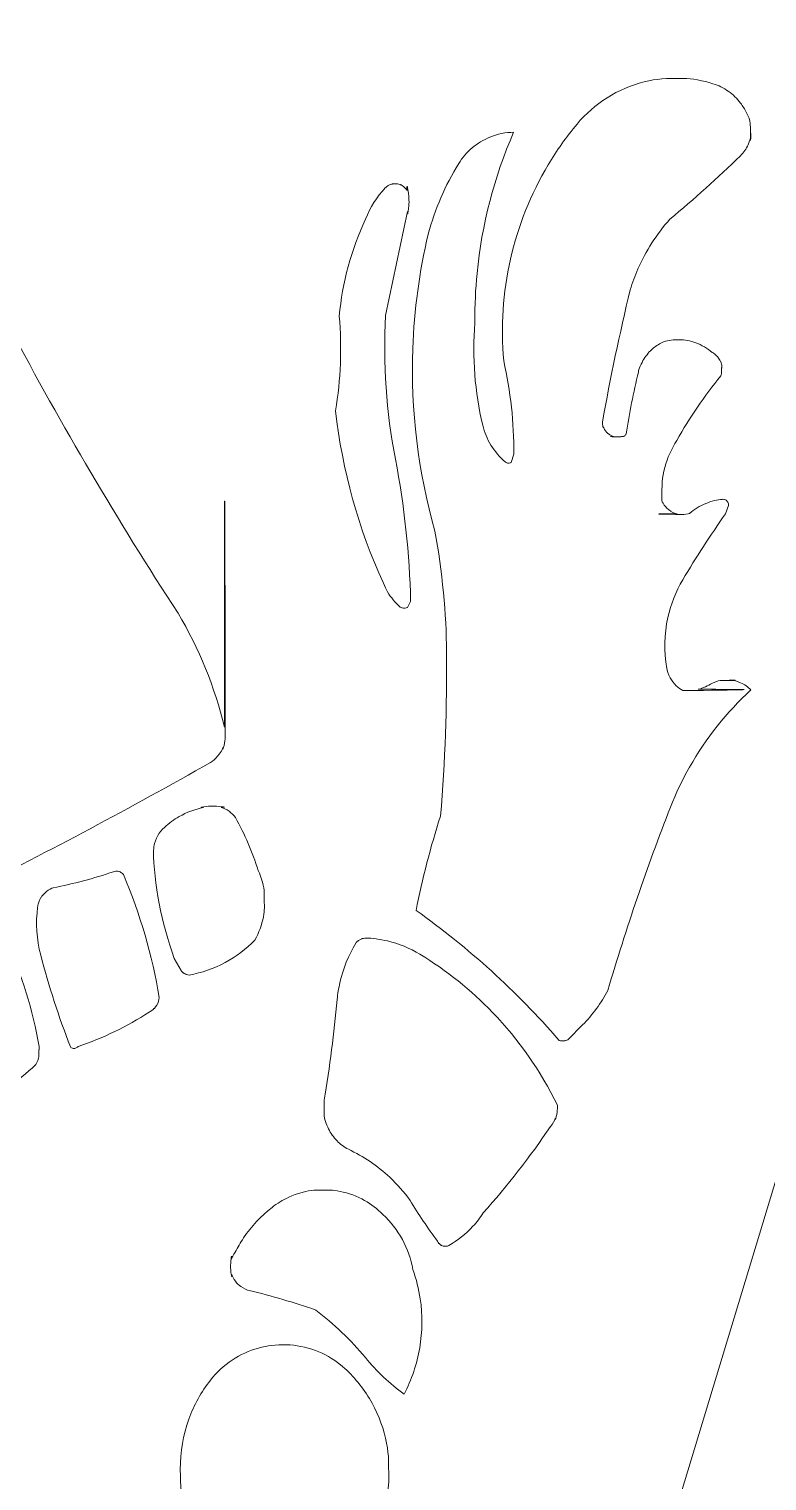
# Model space of a CAD drawing. Header units: millimetres. Extents: x -216 to 235, y -247 to 205.
# Drawn here: x -7.28 to 3.75, y 46.63 to 68.34 of the extents above; entities that cross this region are included whole.
import ezdxf

# ---------------------------------------------------------------- set-up
doc = ezdxf.new("R2010")
doc.units = ezdxf.units.MM
doc.header["$MEASUREMENT"] = 0
doc.layers.add('Camada 1', color=7, linetype='Continuous')

msp = doc.modelspace()

# ---------------------------------------------------------------- linework, layer by layer
at = {"layer": 'Camada 1', "color": 240, "lineweight": 18}
msp.add_open_spline([(40.386, -243.7514), (52.549, -242.0562), (64.5321, -239.369), (76.2543, -235.708), (76.2543, -235.708), (98.8911, -228.6351), (120.1427, -218.1082), (139.486, -204.3864), (139.486, -204.3864), (164.4969, -186.644), (185.4274, -164.233), (201.4217, -138.0695), (201.4217, -138.0695), (213.7717, -117.7741), (222.7947, -95.7966), (228.2686, -72.6782), (228.2686, -72.6782), (232.7664, -53.682), (234.7784, -34.2646), (234.2711, -14.7498), (234.2711, -14.7498), (233.6078, 8.9614), (229.2434, 32.277), (221.2854, 54.6227), (221.2854, 54.6227), (213.3274, 76.9685), (201.9717, 97.7943), (187.498, 116.5872), (187.498, 116.5872), (182.1139, 123.578), (176.3293, 130.2413), (170.1642, 136.5541), (170.1642, 136.5541), (153.5928, 153.4769), (134.5781, 167.599), (113.5883, 178.5727), (113.5883, 178.5727), (92.5985, 189.5464), (70.1505, 197.1015), (46.7969, 201.0519), (46.7969, 201.0519), (39.0919, 202.3552), (31.3295, 203.2562), (23.5308, 203.7524), (23.5308, 203.7524), (0.054, 205.2792), (-23.3725, 203.1146), (-46.1721, 197.3119), (-46.1721, 197.3119), (-57.2082, 194.503), (-67.9982, 190.8615), (-78.4793, 186.4083), (-78.4793, 186.4083), (-100.2525, 177.1917), (-120.3159, 164.6826), (-138.1754, 149.1888), (-138.1754, 149.1888), (-156.0349, 133.6951), (-171.2507, 115.5983), (-183.4483, 95.344), (-183.4483, 95.344), (-190.4371, 83.7389), (-196.3515, 71.5511), (-201.1434, 58.8799), (-201.1434, 58.8799), (-210.746, 33.3304), (-215.639, 6.4782), (-215.6655, -20.8162), (-215.6655, -20.8162), (-215.6885, -44.4186), (-212.0189, -67.7341), (-204.7472, -90.1884), (-204.7472, -90.1884), (-197.4754, -112.6427), (-186.7806, -133.683), (-172.926, -152.7913), (-172.926, -152.7913), (-167.4686, -160.3181), (-161.5547, -167.4917), (-155.2071, -174.2846)], degree=3, knots=[0, 0, 0, 0, 0.047619, 0.047619, 0.047619, 0.047619, 0.0952381, 0.0952381, 0.0952381, 0.0952381, 0.1428571, 0.1428571, 0.1428571, 0.1428571, 0.1904762, 0.1904762, 0.1904762, 0.1904762, 0.2380952, 0.2380952, 0.2380952, 0.2380952, 0.2857143, 0.2857143, 0.2857143, 0.2857143, 0.3333333, 0.3333333, 0.3333333, 0.3333333, 0.3809524, 0.3809524, 0.3809524, 0.3809524, 0.4285714, 0.4285714, 0.4285714, 0.4285714, 0.4761905, 0.4761905, 0.4761905, 0.4761905, 0.5238095, 0.5238095, 0.5238095, 0.5238095, 0.5714286, 0.5714286, 0.5714286, 0.5714286, 0.6190476, 0.6190476, 0.6190476, 0.6190476, 0.6666667, 0.6666667, 0.6666667, 0.6666667, 0.7142857, 0.7142857, 0.7142857, 0.7142857, 0.7619048, 0.7619048, 0.7619048, 0.7619048, 0.8095238, 0.8095238, 0.8095238, 0.8095238, 0.8571429, 0.8571429, 0.8571429, 0.8571429, 0.9047619, 0.9047619, 0.9047619, 0.9047619, 1, 1, 1, 1], dxfattribs=at)
at = {"layer": 'Camada 1', "color": 250, "lineweight": 18}
for points, knots in [([(169.4556, 135.5004), (152.9965, 152.348), (134.1044, 166.4135), (113.2447, 177.3504), (113.2447, 177.3504), (92.385, 188.2873), (70.0712, 195.8264), (46.8527, 199.782), (46.8527, 199.782), (39.1901, 201.0875), (31.4701, 201.9926), (23.7134, 202.4951), (23.7134, 202.4951), (0.3708, 204.0413), (-22.9262, 201.9169), (-45.6041, 196.1741), (-45.6041, 196.1741), (-56.5864, 193.3931), (-67.3248, 189.7829), (-77.7567, 185.3645), (-77.7567, 185.3645), (-99.4202, 176.2238), (-119.3871, 163.8067), (-137.1658, 148.419), (-137.1658, 148.419), (-154.9444, 133.0313), (-170.097, 115.0518), (-182.2504, 94.9233), (-182.2504, 94.9233), (-189.2131, 83.3915), (-195.1084, 71.2792), (-199.8881, 58.6848), (-199.8881, 58.6848), (-209.4979, 33.2044), (-214.3954, 6.4161), (-214.4225, -20.8161), (-214.4225, -20.8161), (-214.4225, -44.3152), (-210.6959, -67.68), (-203.3914, -90.0987), (-203.3914, -90.0987), (-196.087, -112.5174), (-185.3655, -133.5174), (-171.4908, -152.5816), (-171.4908, -152.5816), (-166.2338, -159.8049), (-160.555, -166.7015), (-154.4747, -173.2469), (-154.4747, -173.2469), (-138.5335, -190.4321), (-120.1002, -204.912), (-99.6287, -216.33), (-99.6287, -216.33), (-77.9909, -228.3986), (-54.6567, -236.727), (-30.2673, -241.0865), (-30.2673, -241.0865), (-7.2069, -245.2627), (16.2229, -245.78), (39.4452, -242.6257)], [0, 0, 0, 0, 0.0625, 0.0625, 0.0625, 0.0625, 0.125, 0.125, 0.125, 0.125, 0.1875, 0.1875, 0.1875, 0.1875, 0.25, 0.25, 0.25, 0.25, 0.3125, 0.3125, 0.3125, 0.3125, 0.375, 0.375, 0.375, 0.375, 0.4375, 0.4375, 0.4375, 0.4375, 0.5, 0.5, 0.5, 0.5, 0.5625, 0.5625, 0.5625, 0.5625, 0.625, 0.625, 0.625, 0.625, 0.6875, 0.6875, 0.6875, 0.6875, 0.75, 0.75, 0.75, 0.75, 0.8125, 0.8125, 0.8125, 0.8125, 0.875, 0.875, 0.875, 0.875, 1, 1, 1, 1]), ([(49.4541, -125.3955), (60.472, -121.1671), (70.6927, -115.2673), (79.8646, -107.8413), (79.8646, -107.8413), (85.689, -103.1255), (91.0136, -97.8519), (95.7851, -92.0731), (95.7851, -92.0731), (103.2848, -82.9623), (109.267, -72.7905), (113.5843, -61.8081), (113.5843, -61.8081), (117.9017, -50.8257), (120.4478, -39.3031), (121.1601, -27.5241), (121.1601, -27.5241), (121.4113, -23.3698), (121.4312, -19.208), (121.2199, -15.0515), (121.2199, -15.0515), (120.6032, -3.2663), (118.1505, 8.2773), (113.9221, 19.2951), (113.9221, 19.2951), (109.6938, 30.313), (103.794, 40.5337), (96.3679, 49.7056), (96.3679, 49.7056), (91.6522, 55.53), (86.3786, 60.8546), (80.5997, 65.626), (80.5997, 65.626), (71.489, 73.1258), (61.3171, 79.108), (50.3347, 83.4253), (50.3347, 83.4253), (39.3523, 87.7427), (27.8297, 90.2888), (16.0507, 91.0011), (16.0507, 91.0011), (11.8964, 91.2523), (7.7346, 91.2722), (3.5781, 91.0609), (3.5781, 91.0609), (-8.2141, 90.4406), (-19.7642, 87.9833), (-30.7876, 83.7494), (-30.7876, 83.7494), (-41.8111, 79.5155), (-52.0365, 73.6092), (-61.2121, 66.1761), (-61.2121, 66.1761), (-67.023, 61.4687), (-72.3364, 56.2061), (-77.0994, 50.4407), (-77.0994, 50.4407), (-84.5989, 41.3311), (-90.5811, 31.1604), (-94.8985, 20.1791), (-94.8985, 20.1791), (-100.0477, 7.0823), (-102.68, -6.7709), (-102.68, -20.8161), (-102.68, -20.8161), (-102.68, -32.611), (-100.8524, -44.2066), (-97.2225, -55.3999), (-97.2225, -55.3999), (-93.5926, -66.5932), (-88.2563, -77.0808), (-81.3451, -86.6046), (-81.3451, -86.6046), (-75.2319, -95.0287), (-68.0099, -102.5241), (-59.8186, -108.9461)], [0, 0, 0, 0, 0.05, 0.05, 0.05, 0.05, 0.1, 0.1, 0.1, 0.1, 0.15, 0.15, 0.15, 0.15, 0.2, 0.2, 0.2, 0.2, 0.25, 0.25, 0.25, 0.25, 0.3, 0.3, 0.3, 0.3, 0.35, 0.35, 0.35, 0.35, 0.4, 0.4, 0.4, 0.4, 0.45, 0.45, 0.45, 0.45, 0.5, 0.5, 0.5, 0.5, 0.55, 0.55, 0.55, 0.55, 0.6, 0.6, 0.6, 0.6, 0.65, 0.65, 0.65, 0.65, 0.7, 0.7, 0.7, 0.7, 0.75, 0.75, 0.75, 0.75, 0.8, 0.8, 0.8, 0.8, 0.85, 0.85, 0.85, 0.85, 0.9, 0.9, 0.9, 0.9, 1, 1, 1, 1]), ([(49.0477, -124.3667), (59.9537, -120.183), (70.0709, -114.3447), (79.1503, -106.9955), (79.1503, -106.9955), (84.9236, -102.3224), (90.2009, -97.0957), (94.9292, -91.3676), (94.9292, -91.3676), (102.3538, -82.3501), (108.2765, -72.2821), (112.5512, -61.4116), (112.5512, -61.4116), (116.8258, -50.5411), (119.3474, -39.1358), (120.0537, -27.4764), (120.0537, -27.4764), (120.3605, -22.4129), (120.3202, -17.3403), (119.9331, -12.2824), (119.9331, -12.2824), (119.0259, -0.6353), (116.3078, 10.7267), (111.8458, 21.5235), (111.8458, 21.5235), (107.3837, 32.3203), (101.2876, 42.2862), (93.7076, 51.1758), (93.7076, 51.1758), (89.5053, 56.1041), (84.8891, 60.6472), (79.8942, 64.7702), (79.8942, 64.7702), (70.8767, 72.1949), (60.8088, 78.1174), (49.9383, 82.3922), (49.9383, 82.3922), (39.0678, 86.6669), (27.6624, 89.1884), (16.003, 89.8947), (16.003, 89.8947), (10.9396, 90.2015), (5.867, 90.1612), (0.809, 89.7741), (0.809, 89.7741), (-10.8488, 88.8613), (-22.2204, 86.1361), (-33.0257, 81.6654), (-33.0257, 81.6654), (-43.831, 77.1948), (-53.8039, 71.0889), (-62.6989, 63.4981), (-62.6989, 63.4981), (-67.6074, 59.3092), (-72.1336, 54.71), (-76.2435, 49.7352), (-76.2435, 49.7352), (-83.6688, 40.7158), (-89.5917, 30.6458), (-93.8664, 19.7733), (-93.8664, 19.7733), (-98.9646, 6.8061), (-101.5708, -6.91), (-101.5708, -20.8161), (-101.5708, -20.8161), (-101.5708, -32.4943), (-99.7614, -43.975), (-96.1674, -55.0575), (-96.1674, -55.0575), (-92.5734, -66.14), (-87.29, -76.5238), (-80.4472, -85.9532), (-80.4472, -85.9532), (-74.3945, -94.294), (-67.244, -101.7152), (-59.1338, -108.0735)], [0, 0, 0, 0, 0.05, 0.05, 0.05, 0.05, 0.1, 0.1, 0.1, 0.1, 0.15, 0.15, 0.15, 0.15, 0.2, 0.2, 0.2, 0.2, 0.25, 0.25, 0.25, 0.25, 0.3, 0.3, 0.3, 0.3, 0.35, 0.35, 0.35, 0.35, 0.4, 0.4, 0.4, 0.4, 0.45, 0.45, 0.45, 0.45, 0.5, 0.5, 0.5, 0.5, 0.55, 0.55, 0.55, 0.55, 0.6, 0.6, 0.6, 0.6, 0.65, 0.65, 0.65, 0.65, 0.7, 0.7, 0.7, 0.7, 0.75, 0.75, 0.75, 0.75, 0.8, 0.8, 0.8, 0.8, 0.85, 0.85, 0.85, 0.85, 0.9, 0.9, 0.9, 0.9, 1, 1, 1, 1]), ([(47.4743, -106.9332), (56.5373, -102.9194), (64.8609, -97.5372), (72.24, -90.9191), (72.24, -90.9191), (78.0107, -85.7436), (83.1027, -79.8989), (87.4388, -73.4734), (87.4388, -73.4734), (92.9778, -65.2525), (97.1625, -56.2663), (99.8899, -46.736), (99.8899, -46.736), (103.2029, -35.1595), (104.2648, -23.1652), (103.0371, -11.1867), (103.0371, -11.1867), (102.0204, -1.327), (99.4737, 8.2523), (95.4599, 17.3153), (95.4599, 17.3153), (91.446, 26.3784), (86.0638, 34.7019), (79.4458, 42.0809), (79.4458, 42.0809), (74.2702, 47.8517), (68.4255, 52.9437), (62.0001, 57.2798), (62.0001, 57.2798), (53.7791, 62.8187), (44.7929, 67.0035), (35.2627, 69.7309), (35.2627, 69.7309), (23.6862, 73.0439), (11.6919, 74.1058), (-0.2866, 72.8781), (-0.2866, 72.8781), (-10.158, 71.8543), (-19.7478, 69.2989), (-28.8198, 65.2748), (-28.8198, 65.2748), (-37.8918, 61.2506), (-46.2226, 55.8569), (-53.607, 49.2263), (-53.607, 49.2263), (-59.3545, 44.0655), (-64.4286, 38.2414), (-68.7532, 31.841), (-68.7532, 31.841), (-74.2773, 23.6655), (-78.4545, 14.7263), (-81.1819, 5.2438), (-81.1819, 5.2438), (-83.6226, -3.2421), (-84.8377, -11.9319), (-84.8377, -20.8161)], [0, 0, 0, 0, 0.0666667, 0.0666667, 0.0666667, 0.0666667, 0.1333333, 0.1333333, 0.1333333, 0.1333333, 0.2, 0.2, 0.2, 0.2, 0.2666667, 0.2666667, 0.2666667, 0.2666667, 0.3333333, 0.3333333, 0.3333333, 0.3333333, 0.4, 0.4, 0.4, 0.4, 0.4666667, 0.4666667, 0.4666667, 0.4666667, 0.5333333, 0.5333333, 0.5333333, 0.5333333, 0.6, 0.6, 0.6, 0.6, 0.6666667, 0.6666667, 0.6666667, 0.6666667, 0.7333333, 0.7333333, 0.7333333, 0.7333333, 0.8, 0.8, 0.8, 0.8, 0.8666667, 0.8666667, 0.8666667, 0.8666667, 1, 1, 1, 1]), ([(48.4512, -103.4791), (57.1448, -99.3663), (65.088, -93.9442), (72.0852, -87.3463), (72.0852, -87.3463), (78.0836, -81.6902), (83.2674, -75.2793), (87.5425, -68.2298), (87.5425, -68.2298), (92.5285, -60.0029), (96.1661, -51.0974), (98.3658, -41.7325), (98.3658, -41.7325), (100.8778, -31.0378), (101.4438, -20.0667), (100.0456, -9.1703), (100.0456, -9.1703), (98.8206, 0.3686), (96.1185, 9.5985), (92.0057, 18.2922), (92.0057, 18.2922), (87.893, 26.9858), (82.4709, 34.929), (75.8729, 41.9262), (75.8729, 41.9262), (70.2168, 47.9246), (63.8059, 53.1084), (56.7564, 57.3835), (56.7564, 57.3835), (48.5296, 62.3695), (39.6241, 66.0071), (30.2591, 68.2068), (30.2591, 68.2068), (19.5645, 70.7188), (8.5933, 71.2848), (-2.303, 69.8866), (-2.303, 69.8866), (-11.8551, 68.6531), (-21.0968, 65.9403), (-29.8003, 61.8153), (-29.8003, 61.8153), (-38.5038, 57.6903), (-46.4549, 52.2546), (-53.4578, 45.6419), (-53.4578, 45.6419), (-59.4292, 40.0033), (-64.5931, 33.6169), (-68.8569, 26.5974), (-68.8569, 26.5974), (-73.8454, 18.3546), (-77.483, 9.433), (-79.6802, 0.0521), (-79.6802, 0.0521), (-81.2842, -6.7959), (-82.0946, -13.7946), (-82.0946, -20.8161), (-82.0946, -20.8161), (-82.0946, -30.4407), (-80.5964, -39.9238), (-77.6286, -49.067), (-77.6286, -49.067), (-74.6608, -58.2102), (-70.2992, -66.7765), (-64.6512, -74.5551), (-64.6512, -74.5551), (-57.4824, -84.4282), (-48.5043, -92.6904), (-38.0708, -99.0159)], [0, 0, 0, 0, 0.0555556, 0.0555556, 0.0555556, 0.0555556, 0.1111111, 0.1111111, 0.1111111, 0.1111111, 0.1666667, 0.1666667, 0.1666667, 0.1666667, 0.2222222, 0.2222222, 0.2222222, 0.2222222, 0.2777778, 0.2777778, 0.2777778, 0.2777778, 0.3333333, 0.3333333, 0.3333333, 0.3333333, 0.3888889, 0.3888889, 0.3888889, 0.3888889, 0.4444444, 0.4444444, 0.4444444, 0.4444444, 0.5, 0.5, 0.5, 0.5, 0.5555556, 0.5555556, 0.5555556, 0.5555556, 0.6111111, 0.6111111, 0.6111111, 0.6111111, 0.6666667, 0.6666667, 0.6666667, 0.6666667, 0.7222222, 0.7222222, 0.7222222, 0.7222222, 0.7777778, 0.7777778, 0.7777778, 0.7777778, 0.8333333, 0.8333333, 0.8333333, 0.8333333, 0.8888889, 0.8888889, 0.8888889, 0.8888889, 1, 1, 1, 1]), ([(23.6469, 21.905), (23.6469, 21.905), (9.3428, 69.155), (9.3428, 69.155), (9.3428, 69.155), (9.3428, 69.155), (-4.9614, 21.905), (-4.9614, 21.905), (-4.9614, 21.905), (-4.9614, 21.905), (-3.9774, 19.1669), (-3.9774, 19.1669), (-3.9774, 19.1669), (-3.9774, 19.1669), (-2.4817, 19.1669), (-2.4817, 19.1669), (-2.4817, 19.1669), (-2.4817, 19.1669), (9.3428, 58.5526), (9.3428, 58.5526), (9.3428, 58.5526), (9.3428, 58.5526), (21.1673, 19.1669), (21.1673, 19.1669), (21.1673, 19.1669), (21.1673, 19.1669), (22.6629, 19.1669), (22.6629, 19.1669), (22.6629, 19.1669), (22.6629, 19.1669), (23.6469, 21.905), (23.6469, 21.905)], [0, 0, 0, 0, 0.1111111, 0.1111111, 0.1111111, 0.1111111, 0.2222222, 0.2222222, 0.2222222, 0.2222222, 0.3333333, 0.3333333, 0.3333333, 0.3333333, 0.4444444, 0.4444444, 0.4444444, 0.4444444, 0.5555556, 0.5555556, 0.5555556, 0.5555556, 0.6666667, 0.6666667, 0.6666667, 0.6666667, 0.7777778, 0.7777778, 0.7777778, 0.7777778, 1, 1, 1, 1]), ([(-0.0307, 61.9812), (-0.0307, 62.4628), (-0.0801, 62.9201), (-0.1837, 63.3794), (-0.1837, 63.3794), (-0.2301, 63.8888), (-0.1962, 64.3992), (-0.0828, 64.8979), (-0.0828, 64.8979), (0.0305, 65.3968), (0.2204, 65.8717), (0.4824, 66.311), (0.4824, 66.311), (0.6099, 66.525), (0.7535, 66.7285), (0.9122, 66.9205), (0.9122, 66.9205), (1.0413, 67.0751), (1.1928, 67.2075), (1.3633, 67.3147), (1.3633, 67.3147), (1.5338, 67.4219), (1.7189, 67.501), (1.9141, 67.5502), (1.9141, 67.5502), (2.1093, 67.5994), (2.2304, 67.604), (2.5107, 67.604), (2.5107, 67.604), (2.618, 67.604), (2.804, 67.5672), (2.9455, 67.5236), (2.9455, 67.5236), (3.0275, 67.4984), (3.1045, 67.4606), (3.1746, 67.4113), (3.1746, 67.4113), (3.2448, 67.362), (3.3064, 67.3023), (3.3579, 67.2337), (3.3579, 67.2337), (3.3915, 67.1889), (3.4204, 67.1409), (3.4441, 67.0901), (3.4441, 67.0901), (3.472, 67.0421), (3.5037, 66.9659), (3.5037, 66.9359), (3.5037, 66.9359), (3.5037, 66.3998), (3.5127, 66.8687), (3.5127, 66.7708), (3.5127, 66.7708), (3.5127, 66.7317), (3.4927, 66.6618), (3.4702, 66.611), (3.4702, 66.611), (3.4426, 66.5488), (3.4038, 66.493), (3.3549, 66.4456), (3.3549, 66.4456), (3.0152, 66.1161), (2.6634, 65.7994), (2.2999, 65.4962), (2.2999, 65.4962), (2.1028, 65.2745), (1.9429, 65.0248), (1.824, 64.7531), (1.824, 64.7531), (1.7794, 64.6511), (1.7409, 64.5467), (1.7086, 64.4401), (1.7086, 64.4401), (1.549, 63.7859), (1.4106, 63.1269), (1.2936, 62.4637), (1.2936, 62.4637), (1.2936, 62.4423), (1.3072, 62.3419), (1.3072, 62.3928), (1.3072, 62.3928), (1.3072, 62.3825), (1.3421, 62.3159), (1.3421, 62.3296), (1.3421, 62.3296), (1.3421, 62.3224), (1.3948, 62.2719), (1.3948, 62.2803), (1.3948, 62.2803), (1.3948, 62.2742), (1.4487, 62.2496), (1.4601, 62.2496)], [0, 0, 0, 0, 0.0416667, 0.0416667, 0.0416667, 0.0416667, 0.0833333, 0.0833333, 0.0833333, 0.0833333, 0.125, 0.125, 0.125, 0.125, 0.1666667, 0.1666667, 0.1666667, 0.1666667, 0.2083333, 0.2083333, 0.2083333, 0.2083333, 0.25, 0.25, 0.25, 0.25, 0.2916667, 0.2916667, 0.2916667, 0.2916667, 0.3333333, 0.3333333, 0.3333333, 0.3333333, 0.375, 0.375, 0.375, 0.375, 0.4166667, 0.4166667, 0.4166667, 0.4166667, 0.4583333, 0.4583333, 0.4583333, 0.4583333, 0.5, 0.5, 0.5, 0.5, 0.5416667, 0.5416667, 0.5416667, 0.5416667, 0.5833333, 0.5833333, 0.5833333, 0.5833333, 0.625, 0.625, 0.625, 0.625, 0.6666667, 0.6666667, 0.6666667, 0.6666667, 0.7083333, 0.7083333, 0.7083333, 0.7083333, 0.75, 0.75, 0.75, 0.75, 0.7916667, 0.7916667, 0.7916667, 0.7916667, 0.8333333, 0.8333333, 0.8333333, 0.8333333, 0.875, 0.875, 0.875, 0.875, 0.9166667, 0.9166667, 0.9166667, 0.9166667, 1, 1, 1, 1]), ([(0.7815, 53.2314), (0.7815, 53.2275), (0.7378, 53.2089), (0.7378, 53.2131), (0.7378, 53.2131), (0.7378, 53.2094), (0.6906, 53.2053), (0.6906, 53.2091), (0.6906, 53.2091), (0.6906, 53.2042), (0.6396, 53.2173), (0.6396, 53.222), (0.6396, 53.222), (0.0081, 53.9519), (-0.7063, 54.6009), (-1.4935, 55.1595), (-1.4935, 55.1595), (-1.4004, 55.6371), (-1.2785, 56.1082), (-1.1282, 56.5711), (-1.1282, 56.5711), (-1.0603, 57.3884), (-1.0307, 58.208), (-1.0396, 59.028), (-1.0396, 59.028), (-1.0396, 59.5862), (-1.1035, 60.2371), (-1.2112, 60.8333), (-1.2112, 60.8333), (-1.465, 61.7218), (-1.5766, 62.6391), (-1.5435, 63.5625), (-1.5435, 63.5625), (-1.5227, 64.1397), (-1.4453, 64.7121), (-1.3121, 65.2741), (-1.3121, 65.2741), (-1.2117, 65.6466), (-1.0587, 66.0008), (-0.8564, 66.3293), (-0.8564, 66.3293), (-0.802, 66.4175), (-0.7346, 66.4961), (-0.6556, 66.5633), (-0.6556, 66.5633), (-0.5767, 66.6304), (-0.4882, 66.6843), (-0.3924, 66.7237), (-0.3924, 66.7237), (-0.2787, 66.7705), (-0.151, 66.7977), (-0.0355, 66.7977), (-0.0355, 66.7977), (-0.328, 66.1261), (-0.5118, 65.417), (-0.5824, 64.6878), (-0.5824, 64.6878), (-0.6063, 64.4409), (-0.6145, 64.2294), (-0.6145, 63.9451), (-0.6145, 63.9451), (-0.6563, 63.4314), (-0.6168, 62.9175), (-0.497, 62.4161), (-0.497, 62.4161), (-0.4718, 62.3108), (-0.4305, 62.2106), (-0.374, 62.1182), (-0.374, 62.1182), (-0.3163, 62.0239), (-0.2442, 61.9399), (-0.1597, 61.8685), (-0.1597, 61.8685), (-0.1597, 61.8664), (-0.1384, 61.8531), (-0.1384, 61.8555), (-0.1384, 61.8555), (-0.1384, 61.8535), (-0.1141, 61.8476), (-0.1141, 61.8496), (-0.1141, 61.8496), (-0.1141, 61.8477), (-0.0892, 61.8496), (-0.0892, 61.8516), (-0.0892, 61.8516), (-0.0892, 61.8504), (-0.0715, 61.857), (-0.0715, 61.8581)], [0, 0, 0, 0, 0.0434783, 0.0434783, 0.0434783, 0.0434783, 0.0869565, 0.0869565, 0.0869565, 0.0869565, 0.1304348, 0.1304348, 0.1304348, 0.1304348, 0.173913, 0.173913, 0.173913, 0.173913, 0.2173913, 0.2173913, 0.2173913, 0.2173913, 0.2608696, 0.2608696, 0.2608696, 0.2608696, 0.3043478, 0.3043478, 0.3043478, 0.3043478, 0.3478261, 0.3478261, 0.3478261, 0.3478261, 0.3913043, 0.3913043, 0.3913043, 0.3913043, 0.4347826, 0.4347826, 0.4347826, 0.4347826, 0.4782609, 0.4782609, 0.4782609, 0.4782609, 0.5217391, 0.5217391, 0.5217391, 0.5217391, 0.5652174, 0.5652174, 0.5652174, 0.5652174, 0.6086957, 0.6086957, 0.6086957, 0.6086957, 0.6521739, 0.6521739, 0.6521739, 0.6521739, 0.6956522, 0.6956522, 0.6956522, 0.6956522, 0.7391304, 0.7391304, 0.7391304, 0.7391304, 0.7826087, 0.7826087, 0.7826087, 0.7826087, 0.826087, 0.826087, 0.826087, 0.826087, 0.8695652, 0.8695652, 0.8695652, 0.8695652, 0.9130435, 0.9130435, 0.9130435, 0.9130435, 1, 1, 1, 1]), ([(-1.6226, 65.6139), (-1.6226, 65.4888), (-1.599, 65.7081), (-1.599, 65.7538), (-1.599, 65.7538), (-1.599, 65.8157), (-1.6317, 66.126), (-1.6317, 65.9277), (-1.6317, 65.9277), (-1.6317, 65.9349), (-1.672, 65.9856), (-1.672, 65.9769), (-1.672, 65.9769), (-1.672, 65.9825), (-1.7255, 66.0174), (-1.7255, 66.0111), (-1.7255, 66.0111), (-1.7255, 66.0162), (-1.7718, 66.0272), (-1.787, 66.0272), (-1.787, 66.0272), (-1.8234, 66.0272), (-1.8505, 66.0285), (-1.8505, 66.0234), (-1.8505, 66.0234), (-1.8505, 66.029), (-1.9097, 66.0055), (-1.9097, 66.0003), (-1.9097, 66.0003), (-1.9097, 66.0056), (-1.954, 65.97), (-1.954, 65.9652), (-1.954, 65.9652), (-2.0831, 65.8298), (-2.1825, 65.6713), (-2.2483, 65.4963), (-2.2483, 65.4963), (-2.4632, 65.0394), (-2.596, 64.5522), (-2.6426, 64.0495), (-2.6426, 64.0495), (-2.6023, 63.576), (-2.6208, 63.1011), (-2.6976, 62.6322), (-2.6976, 62.6322), (-2.5975, 61.7379), (-2.3568, 60.8709), (-1.9816, 60.053), (-1.9816, 60.053), (-1.9464, 59.9629), (-1.8975, 59.8793), (-1.8361, 59.8044)], [0, 0, 0, 0, 0.0714286, 0.0714286, 0.0714286, 0.0714286, 0.1428571, 0.1428571, 0.1428571, 0.1428571, 0.2142857, 0.2142857, 0.2142857, 0.2142857, 0.2857143, 0.2857143, 0.2857143, 0.2857143, 0.3571429, 0.3571429, 0.3571429, 0.3571429, 0.4285714, 0.4285714, 0.4285714, 0.4285714, 0.5, 0.5, 0.5, 0.5, 0.5714286, 0.5714286, 0.5714286, 0.5714286, 0.6428571, 0.6428571, 0.6428571, 0.6428571, 0.7142857, 0.7142857, 0.7142857, 0.7142857, 0.7857143, 0.7857143, 0.7857143, 0.7857143, 0.8571429, 0.8571429, 0.8571429, 0.8571429, 1, 1, 1, 1]), ([(-12.9221, 55.8654), (-12.4691, 56.0223), (-12.0574, 56.2679), (-11.7043, 56.592), (-11.7043, 56.592), (-11.3717, 56.8214), (-11.0791, 57.1), (-10.8337, 57.4209), (-10.8337, 57.4209), (-10.5685, 57.7677), (-10.3656, 58.1542), (-10.2309, 58.5695), (-10.2309, 58.5695), (-9.9379, 59.0533), (-9.6986, 59.5657), (-9.5158, 60.1009), (-9.5158, 60.1009), (-9.2688, 61.2114), (-9.1536, 62.3433), (-9.1721, 63.4809), (-9.1721, 63.4809), (-8.8876, 63.4259), (-8.6724, 63.4132), (-8.3092, 63.4132), (-8.3092, 63.4132), (-8.2354, 63.4132), (-8.0851, 63.4623), (-7.9816, 63.5125), (-7.9816, 63.5125), (-7.8781, 63.5626), (-7.7837, 63.6284), (-7.7007, 63.7081), (-7.7007, 63.7081), (-7.6499, 63.7569), (-7.604, 63.8104), (-7.5635, 63.868), (-7.5635, 63.868), (-6.7912, 62.4099), (-5.9537, 60.9882), (-5.0529, 59.6059), (-5.0529, 59.6059), (-4.7371, 59.0745), (-4.504, 58.502), (-4.3587, 57.9011), (-4.3587, 57.9011), (-4.3587, 65.5605), (-4.3463, 57.8239), (-4.3463, 57.7472), (-4.3463, 57.7472), (-4.3463, 57.7078), (-4.3822, 57.5187), (-4.3822, 57.5969), (-4.3822, 57.5969), (-4.3822, 57.5763), (-4.429, 57.5046), (-4.4627, 57.4651), (-4.4627, 57.4651), (-4.4933, 57.4291), (-4.5288, 57.3978), (-4.5683, 57.372), (-4.5683, 57.372), (-5.7585, 56.6969), (-6.9657, 56.0531), (-8.1894, 55.4408), (-8.1894, 55.4408), (-8.7772, 55.1989), (-9.3408, 54.905), (-9.8756, 54.5615)], [0, 0, 0, 0, 0.0555556, 0.0555556, 0.0555556, 0.0555556, 0.1111111, 0.1111111, 0.1111111, 0.1111111, 0.1666667, 0.1666667, 0.1666667, 0.1666667, 0.2222222, 0.2222222, 0.2222222, 0.2222222, 0.2777778, 0.2777778, 0.2777778, 0.2777778, 0.3333333, 0.3333333, 0.3333333, 0.3333333, 0.3888889, 0.3888889, 0.3888889, 0.3888889, 0.4444444, 0.4444444, 0.4444444, 0.4444444, 0.5, 0.5, 0.5, 0.5, 0.5555556, 0.5555556, 0.5555556, 0.5555556, 0.6111111, 0.6111111, 0.6111111, 0.6111111, 0.6666667, 0.6666667, 0.6666667, 0.6666667, 0.7222222, 0.7222222, 0.7222222, 0.7222222, 0.7777778, 0.7777778, 0.7777778, 0.7777778, 0.8333333, 0.8333333, 0.8333333, 0.8333333, 0.8888889, 0.8888889, 0.8888889, 0.8888889, 1, 1, 1, 1]), ([(-1.5751, 59.779), (-1.5917, 60.4951), (-1.668, 61.2073), (-1.8035, 61.9106), (-1.8035, 61.9106), (-1.9392, 62.6186), (-1.9887, 63.3379), (-1.9512, 64.0579)], [0, 0, 0, 0, 0.3333333, 0.3333333, 0.3333333, 0.3333333, 1, 1, 1, 1]), ([(1.5762, 62.2465), (1.5762, 62.245), (1.5964, 62.2448), (1.5964, 62.2464), (1.5964, 62.2464), (1.5964, 62.2447), (1.6156, 62.2509), (1.6156, 62.2525), (1.6156, 62.2525), (1.6156, 62.2505), (1.632, 62.2624), (1.632, 62.2642), (1.632, 62.2642), (1.632, 62.2613), (1.6439, 62.2781), (1.6439, 62.2805), (1.6439, 62.2805), (1.6439, 62.2801), (1.6466, 62.286), (1.6466, 62.2864), (1.6466, 62.2864), (1.6945, 62.5971), (1.7559, 62.9055), (1.8308, 63.2109), (1.8308, 63.2109), (1.8308, 63.2471), (1.8753, 63.3457), (1.9128, 63.4062), (1.9128, 63.4062), (1.9504, 63.4668), (1.9969, 63.5207), (2.0512, 63.5667), (2.0512, 63.5667), (2.098, 63.6063), (2.1498, 63.6392), (2.2055, 63.6648), (2.2055, 63.6648), (2.2842, 63.6876), (2.3528, 63.6952), (2.4474, 63.6952), (2.4474, 63.6952), (2.5197, 63.6952), (2.6098, 63.6772), (2.6869, 63.6494), (2.6869, 63.6494), (2.7775, 63.6167), (2.8606, 63.568), (2.9333, 63.5049), (2.9333, 63.5049), (2.9438, 63.5049), (3.005, 63.4558), (3.005, 63.447), (3.005, 63.447), (3.005, 63.4621), (3.0553, 63.3817), (3.0553, 63.3699), (3.0553, 63.3699), (3.0553, 63.4092), (3.0793, 63.3024), (3.0793, 63.2809), (3.0793, 63.2809), (3.0793, 63.2248), (3.0746, 63.4485), (3.0746, 63.1889), (3.0746, 63.1889), (3.0746, 63.1852), (3.0651, 63.1498), (3.0651, 63.1544), (3.0651, 63.1544), (2.8156, 62.8538), (2.595, 62.5315), (2.4052, 62.1901), (2.4052, 62.1901), (2.3241, 62.0652), (2.2634, 61.9291), (2.2248, 61.7852), (2.2248, 61.7852), (2.1813, 61.6232), (2.1823, 61.5432), (2.1823, 61.2888), (2.1823, 61.2888), (2.1823, 61.2748), (2.213, 61.2268), (2.2352, 61.2001), (2.2352, 61.2001), (2.2574, 61.1734), (2.3016, 61.132), (2.3129, 61.132), (2.3129, 61.132), (2.2877, 61.132), (2.3904, 61.0913), (2.4078, 61.0913), (2.4078, 61.0913), (1.7591, 61.0913), (2.4627, 61.0819), (2.5107, 61.0819), (2.5107, 61.0819), (2.5321, 61.0819), (2.6361, 61.0983), (2.594, 61.0983), (2.594, 61.0983), (2.6668, 61.1599), (2.7483, 61.2093), (2.8365, 61.2453), (2.8365, 61.2453), (2.9148, 61.2772), (3.0245, 61.3072), (3.0806, 61.3072), (3.0806, 61.3072), (3.0806, 61.3092), (3.1063, 61.3097), (3.1063, 61.3077), (3.1063, 61.3077), (3.1063, 61.3099), (3.1309, 61.3023), (3.1309, 61.3002), (3.1309, 61.3002), (3.1309, 61.3029), (3.152, 61.2879), (3.152, 61.2855), (3.152, 61.2855), (3.152, 61.2893), (3.1676, 61.2681), (3.1676, 61.265), (3.1676, 61.265), (3.1676, 61.273), (3.176, 61.2457), (3.176, 61.2407), (3.176, 61.2407), (3.176, 61.208), (3.1764, 61.2365), (3.1764, 61.2142)], [0, 0, 0, 0, 0.0294118, 0.0294118, 0.0294118, 0.0294118, 0.0588235, 0.0588235, 0.0588235, 0.0588235, 0.0882353, 0.0882353, 0.0882353, 0.0882353, 0.1176471, 0.1176471, 0.1176471, 0.1176471, 0.1470588, 0.1470588, 0.1470588, 0.1470588, 0.1764706, 0.1764706, 0.1764706, 0.1764706, 0.2058824, 0.2058824, 0.2058824, 0.2058824, 0.2352941, 0.2352941, 0.2352941, 0.2352941, 0.2647059, 0.2647059, 0.2647059, 0.2647059, 0.2941176, 0.2941176, 0.2941176, 0.2941176, 0.3235294, 0.3235294, 0.3235294, 0.3235294, 0.3529412, 0.3529412, 0.3529412, 0.3529412, 0.3823529, 0.3823529, 0.3823529, 0.3823529, 0.4117647, 0.4117647, 0.4117647, 0.4117647, 0.4411765, 0.4411765, 0.4411765, 0.4411765, 0.4705882, 0.4705882, 0.4705882, 0.4705882, 0.5, 0.5, 0.5, 0.5, 0.5294118, 0.5294118, 0.5294118, 0.5294118, 0.5588235, 0.5588235, 0.5588235, 0.5588235, 0.5882353, 0.5882353, 0.5882353, 0.5882353, 0.6176471, 0.6176471, 0.6176471, 0.6176471, 0.6470588, 0.6470588, 0.6470588, 0.6470588, 0.6764706, 0.6764706, 0.6764706, 0.6764706, 0.7058824, 0.7058824, 0.7058824, 0.7058824, 0.7352941, 0.7352941, 0.7352941, 0.7352941, 0.7647059, 0.7647059, 0.7647059, 0.7647059, 0.7941176, 0.7941176, 0.7941176, 0.7941176, 0.8235294, 0.8235294, 0.8235294, 0.8235294, 0.8529412, 0.8529412, 0.8529412, 0.8529412, 0.8823529, 0.8823529, 0.8823529, 0.8823529, 0.9117647, 0.9117647, 0.9117647, 0.9117647, 0.9411765, 0.9411765, 0.9411765, 0.9411765, 1, 1, 1, 1]), ([(1.4601, 62.2496), (1.3361, 62.2496), (1.5036, 62.2407), (1.5318, 62.2407), (1.5318, 62.2407), (1.544, 62.2407), (1.603, 62.2465), (1.5762, 62.2465)], [0, 0, 0, 0, 0.3333333, 0.3333333, 0.3333333, 0.3333333, 1, 1, 1, 1]), ([(3.1316, 61.0917), (2.9076, 60.7702), (2.6944, 60.4414), (2.4923, 60.1057), (2.4923, 60.1057), (2.389, 59.9297), (2.3146, 59.7398), (2.2707, 59.5405), (2.2707, 59.5405), (2.2155, 59.2899), (2.2105, 59.0333), (2.2559, 58.7807), (2.2559, 58.7807), (2.2559, 58.7516), (2.2812, 58.684), (2.3049, 58.6398), (2.3049, 58.6398), (2.3285, 58.5956), (2.3588, 58.5556), (2.395, 58.5209), (2.395, 58.5209), (2.4252, 58.492), (2.4589, 58.4672), (2.4956, 58.447), (2.4956, 58.447), (2.6024, 58.447), (4.3459, 58.4674), (2.7225, 58.4674), (2.7225, 58.4674), (2.7541, 58.4674), (2.8501, 58.5091), (2.9084, 58.5427), (2.9084, 58.5427), (2.9536, 58.5687), (3.0251, 58.5983), (3.0535, 58.5983), (3.0535, 58.5983), (3.5064, 58.5983), (3.1147, 58.6063), (3.2086, 58.6063), (3.2086, 58.6063), (3.2451, 58.6063), (3.311, 58.5872), (3.3587, 58.5659), (3.3587, 58.5659), (3.4166, 58.5401), (3.4686, 58.5038), (3.5127, 58.4583), (3.5127, 58.4583), (3.1475, 58.1233), (2.8391, 57.7353), (2.5953, 57.3039), (2.5953, 57.3039), (2.4861, 57.1107), (2.3908, 56.9103), (2.3098, 56.7037), (2.3098, 56.7037), (1.9577, 55.8048), (1.6456, 54.8912), (1.3739, 53.9648), (1.3739, 53.9648), (1.2729, 53.7745), (1.1455, 53.6008), (0.9943, 53.4474)], [0, 0, 0, 0, 0.0588235, 0.0588235, 0.0588235, 0.0588235, 0.1176471, 0.1176471, 0.1176471, 0.1176471, 0.1764706, 0.1764706, 0.1764706, 0.1764706, 0.2352941, 0.2352941, 0.2352941, 0.2352941, 0.2941176, 0.2941176, 0.2941176, 0.2941176, 0.3529412, 0.3529412, 0.3529412, 0.3529412, 0.4117647, 0.4117647, 0.4117647, 0.4117647, 0.4705882, 0.4705882, 0.4705882, 0.4705882, 0.5294118, 0.5294118, 0.5294118, 0.5294118, 0.5882353, 0.5882353, 0.5882353, 0.5882353, 0.6470588, 0.6470588, 0.6470588, 0.6470588, 0.7058824, 0.7058824, 0.7058824, 0.7058824, 0.7647059, 0.7647059, 0.7647059, 0.7647059, 0.8235294, 0.8235294, 0.8235294, 0.8235294, 0.8823529, 0.8823529, 0.8823529, 0.8823529, 1, 1, 1, 1]), ([(-1.8361, 59.8044), (-1.8055, 59.767), (-1.7719, 59.7321), (-1.7357, 59.6999), (-1.7357, 59.6999), (-1.7357, 59.6968), (-1.7, 59.682), (-1.7, 59.6854), (-1.7, 59.6854), (-1.7, 59.6823), (-1.6615, 59.6795), (-1.6615, 59.6826), (-1.6615, 59.6826), (-1.6615, 59.679), (-1.6222, 59.6892), (-1.6222, 59.6926)], [0, 0, 0, 0, 0.2, 0.2, 0.2, 0.2, 0.4, 0.4, 0.4, 0.4, 0.6, 0.6, 0.6, 0.6, 1, 1, 1, 1]), ([(-4.8883, 54.1936), (-4.6995, 54.2276), (-4.5183, 54.2907), (-4.3492, 54.3814), (-4.3492, 54.3814), (-4.1838, 54.47), (-4.034, 54.583), (-3.9032, 54.7175), (-3.9032, 54.7175), (-3.8432, 54.8259), (-3.8008, 54.9423), (-3.7772, 55.0639), (-3.7772, 55.0639), (-3.7536, 55.1855), (-3.7644, 55.1765), (-3.7644, 55.4322), (-3.7644, 55.4322), (-3.7644, 55.5055), (-3.8081, 55.6543), (-3.8533, 55.7583), (-3.8533, 55.7583), (-3.9403, 56.0324), (-4.054, 56.2966), (-4.1932, 56.5483), (-4.1932, 56.5483), (-4.2201, 56.5845), (-4.2524, 56.6161), (-4.2891, 56.6422), (-4.2891, 56.6422), (-4.326, 56.6684), (-4.3889, 56.7019), (-4.4095, 56.7019), (-4.4095, 56.7019), (-4.2542, 56.7019), (-4.4951, 56.7215), (-4.5424, 56.7215), (-4.5424, 56.7215), (-4.5853, 56.7215), (-4.7911, 56.6995), (-4.6738, 56.6995), (-4.6738, 56.6995), (-4.8007, 56.6734), (-4.922, 56.6277), (-5.0347, 56.5637), (-5.0347, 56.5637), (-5.1145, 56.5183), (-5.1889, 56.4642), (-5.2567, 56.4022), (-5.2567, 56.4022), (-5.2955, 56.3669), (-5.3282, 56.3258), (-5.3541, 56.2802), (-5.3541, 56.2802), (-5.38, 56.2346), (-5.409, 56.163), (-5.409, 56.1341)], [0, 0, 0, 0, 0.0666667, 0.0666667, 0.0666667, 0.0666667, 0.1333333, 0.1333333, 0.1333333, 0.1333333, 0.2, 0.2, 0.2, 0.2, 0.2666667, 0.2666667, 0.2666667, 0.2666667, 0.3333333, 0.3333333, 0.3333333, 0.3333333, 0.4, 0.4, 0.4, 0.4, 0.4666667, 0.4666667, 0.4666667, 0.4666667, 0.5333333, 0.5333333, 0.5333333, 0.5333333, 0.6, 0.6, 0.6, 0.6, 0.6666667, 0.6666667, 0.6666667, 0.6666667, 0.7333333, 0.7333333, 0.7333333, 0.7333333, 0.8, 0.8, 0.8, 0.8, 0.8666667, 0.8666667, 0.8666667, 0.8666667, 1, 1, 1, 1]), ([(-5.409, 56.1341), (-5.409, 56.1656), (-5.4185, 56.077), (-5.4185, 56.0599), (-5.4185, 56.0599), (-5.4185, 55.5725), (-5.296, 54.9612), (-5.1084, 54.4395)], [0, 0, 0, 0, 0.3333333, 0.3333333, 0.3333333, 0.3333333, 1, 1, 1, 1]), ([(-5.3336, 53.8563), (-5.4381, 54.4893), (-5.6175, 55.1054), (-5.8692, 55.6955), (-5.8692, 55.6955), (-5.8692, 55.6997), (-5.9004, 55.7287), (-5.9004, 55.7239), (-5.9004, 55.7239), (-5.9004, 55.7273), (-5.9387, 55.7449), (-5.9387, 55.7411), (-5.9387, 55.7411), (-5.9387, 55.7445), (-5.9804, 55.7491), (-5.9804, 55.7457), (-5.9804, 55.7457), (-5.9804, 55.7484), (-6.017, 55.7415), (-6.017, 55.7388), (-6.017, 55.7388), (-6.3129, 55.6392), (-6.6148, 55.559), (-6.9212, 55.4986), (-6.9212, 55.4986), (-6.937, 55.4986), (-6.9901, 55.4658), (-7.0198, 55.4418), (-7.0198, 55.4418), (-7.0496, 55.4178), (-7.0961, 55.3697), (-7.0961, 55.3574), (-7.0961, 55.3574), (-7.0961, 55.384), (-7.1426, 55.2722), (-7.1426, 55.2535), (-7.1426, 55.2535), (-7.1426, 55.2616), (-7.1516, 55.2156), (-7.1516, 55.2096), (-7.1516, 55.2096), (-7.183, 54.9688), (-7.1676, 54.7264), (-7.1059, 54.4915), (-7.1059, 54.4915), (-6.9839, 54.0268), (-6.836, 53.5697), (-6.6626, 53.1215), (-6.6626, 53.1215), (-6.6626, 53.1192), (-6.6438, 53.1038), (-6.6438, 53.1064), (-6.6438, 53.1064), (-6.6438, 53.1044), (-6.6212, 53.0958), (-6.6212, 53.0978), (-6.6212, 53.0978), (-6.6212, 53.0959), (-6.597, 53.0948), (-6.597, 53.0967), (-6.597, 53.0967), (-6.597, 53.0947), (-6.5737, 53.1011), (-6.5737, 53.1031), (-6.5737, 53.1031), (-6.5737, 53.1007), (-6.5535, 53.1141), (-6.5535, 53.1163), (-6.5535, 53.1163), (-6.5535, 53.1158), (-6.5466, 53.123), (-6.5466, 53.1235), (-6.5466, 53.1235), (-6.1727, 53.2521), (-5.8171, 53.4249), (-5.4849, 53.6394), (-5.4849, 53.6394), (-5.4743, 53.6394), (-5.4137, 53.6831), (-5.4137, 53.6913), (-5.4137, 53.6913), (-5.4137, 53.678), (-5.3621, 53.7519), (-5.3621, 53.7626), (-5.3621, 53.7626), (-5.3621, 53.7211), (-5.3336, 53.8334), (-5.3336, 53.8563)], [0, 0, 0, 0, 0.0434783, 0.0434783, 0.0434783, 0.0434783, 0.0869565, 0.0869565, 0.0869565, 0.0869565, 0.1304348, 0.1304348, 0.1304348, 0.1304348, 0.173913, 0.173913, 0.173913, 0.173913, 0.2173913, 0.2173913, 0.2173913, 0.2173913, 0.2608696, 0.2608696, 0.2608696, 0.2608696, 0.3043478, 0.3043478, 0.3043478, 0.3043478, 0.3478261, 0.3478261, 0.3478261, 0.3478261, 0.3913043, 0.3913043, 0.3913043, 0.3913043, 0.4347826, 0.4347826, 0.4347826, 0.4347826, 0.4782609, 0.4782609, 0.4782609, 0.4782609, 0.5217391, 0.5217391, 0.5217391, 0.5217391, 0.5652174, 0.5652174, 0.5652174, 0.5652174, 0.6086957, 0.6086957, 0.6086957, 0.6086957, 0.6521739, 0.6521739, 0.6521739, 0.6521739, 0.6956522, 0.6956522, 0.6956522, 0.6956522, 0.7391304, 0.7391304, 0.7391304, 0.7391304, 0.7826087, 0.7826087, 0.7826087, 0.7826087, 0.826087, 0.826087, 0.826087, 0.826087, 0.8695652, 0.8695652, 0.8695652, 0.8695652, 0.9130435, 0.9130435, 0.9130435, 0.9130435, 1, 1, 1, 1]), ([(20.2328, 19.3621), (20.2328, 19.3621), (15.1777, 20.0226), (15.1777, 20.0226), (15.1777, 20.0226), (15.1777, 20.0226), (9.3428, 44.6519), (9.3428, 44.6519), (9.3428, 44.6519), (9.3428, 44.6519), (3.5079, 20.0226), (3.5079, 20.0226), (3.5079, 20.0226), (3.5079, 20.0226), (-1.5473, 19.3621), (-1.5473, 19.3621), (-1.5473, 19.3621), (-1.5473, 19.3621), (9.3428, 55.5943), (9.3428, 55.5943), (9.3428, 55.5943), (9.3428, 55.5943), (20.2328, 19.3621), (20.2328, 19.3621)], [0, 0, 0, 0, 0.1428571, 0.1428571, 0.1428571, 0.1428571, 0.2857143, 0.2857143, 0.2857143, 0.2857143, 0.4285714, 0.4285714, 0.4285714, 0.4285714, 0.5714286, 0.5714286, 0.5714286, 0.5714286, 0.7142857, 0.7142857, 0.7142857, 0.7142857, 1, 1, 1, 1]), ([(-8.9477, 53.9244), (-8.9477, 53.739), (-8.8788, 53.4647), (-8.7886, 53.2496), (-8.7886, 53.2496), (-8.6431, 52.9029), (-8.4848, 52.5619), (-8.3138, 52.227), (-8.3138, 52.227), (-8.3138, 52.2228), (-8.265, 52.2058), (-8.265, 52.2102), (-8.265, 52.2102), (-8.265, 52.2062), (-8.2135, 52.2053), (-8.2135, 52.2094), (-8.2135, 52.2094), (-8.2135, 52.205), (-8.1641, 52.2203), (-8.1641, 52.2245), (-8.1641, 52.2245), (-8.1641, 52.2168), (-8.1151, 52.2544), (-8.1151, 52.261), (-8.1151, 52.261), (-7.7647, 52.3937), (-7.4483, 52.5945), (-7.1793, 52.8553), (-7.1793, 52.8553), (-7.158, 52.8913), (-7.1337, 52.9486), (-7.1337, 52.9708), (-7.1337, 52.9708), (-7.1337, 53.1733), (-7.1301, 53.0004), (-7.1301, 53.1249), (-7.1301, 53.1249), (-7.2248, 53.6703), (-7.3872, 54.1996), (-7.6146, 54.7044), (-7.6146, 54.7044), (-7.6146, 54.7159), (-7.6521, 54.7602), (-7.677, 54.783), (-7.677, 54.783), (-7.7018, 54.8058), (-7.7478, 54.8385), (-7.7606, 54.8385), (-7.7606, 54.8385), (-7.7196, 54.8385), (-7.8343, 54.8654), (-7.8573, 54.8654), (-7.8573, 54.8654), (-7.9224, 54.8654), (-7.739, 54.8611), (-7.9575, 54.8611), (-7.9575, 54.8611), (-7.9807, 54.8611), (-8.1021, 54.8179), (-8.0653, 54.8179)], [0, 0, 0, 0, 0.0625, 0.0625, 0.0625, 0.0625, 0.125, 0.125, 0.125, 0.125, 0.1875, 0.1875, 0.1875, 0.1875, 0.25, 0.25, 0.25, 0.25, 0.3125, 0.3125, 0.3125, 0.3125, 0.375, 0.375, 0.375, 0.375, 0.4375, 0.4375, 0.4375, 0.4375, 0.5, 0.5, 0.5, 0.5, 0.5625, 0.5625, 0.5625, 0.5625, 0.625, 0.625, 0.625, 0.625, 0.6875, 0.6875, 0.6875, 0.6875, 0.75, 0.75, 0.75, 0.75, 0.8125, 0.8125, 0.8125, 0.8125, 0.875, 0.875, 0.875, 0.875, 1, 1, 1, 1]), ([(-0.4901, 50.6379), (-0.1266, 51.0446), (0.2087, 51.4748), (0.5144, 51.9266), (0.5144, 51.9266), (0.5453, 51.9642), (0.5876, 52.0316), (0.5876, 52.0515), (0.5876, 52.0515), (0.5876, 51.9683), (0.6185, 52.1538), (0.6185, 52.193), (0.6185, 52.193), (0.6185, 52.2453), (0.6184, 52.1886), (0.6184, 52.249), (0.6184, 52.249), (0.3695, 52.7605), (0.0437, 53.2266), (-0.3511, 53.6361), (-0.3511, 53.6361), (-0.6748, 53.9719), (-1.0389, 54.2632), (-1.4375, 54.5053), (-1.4375, 54.5053), (-1.5876, 54.5964), (-1.7502, 54.663), (-1.9211, 54.7033), (-1.9211, 54.7033), (-2.0261, 54.728), (-2.1552, 54.7467), (-2.2406, 54.7467), (-2.2406, 54.7467), (-2.26, 54.7467), (-2.3052, 54.7394), (-2.3052, 54.7342), (-2.3052, 54.7342), (-2.3052, 54.7404), (-2.3628, 54.7081), (-2.3628, 54.7025), (-2.3628, 54.7025), (-2.3628, 54.7059), (-2.3947, 54.6748), (-2.3947, 54.6717)], [0, 0, 0, 0, 0.0833333, 0.0833333, 0.0833333, 0.0833333, 0.1666667, 0.1666667, 0.1666667, 0.1666667, 0.25, 0.25, 0.25, 0.25, 0.3333333, 0.3333333, 0.3333333, 0.3333333, 0.4166667, 0.4166667, 0.4166667, 0.4166667, 0.5, 0.5, 0.5, 0.5, 0.5833333, 0.5833333, 0.5833333, 0.5833333, 0.6666667, 0.6666667, 0.6666667, 0.6666667, 0.75, 0.75, 0.75, 0.75, 0.8333333, 0.8333333, 0.8333333, 0.8333333, 1, 1, 1, 1]), ([(-2.3947, 54.6717), (-2.5048, 54.4879), (-2.5848, 54.2892), (-2.6327, 54.0805), (-2.6327, 54.0805), (-2.6517, 53.9979), (-2.6654, 53.9143), (-2.674, 53.83), (-2.674, 53.83), (-2.7192, 53.3247), (-2.7835, 52.8215), (-2.8667, 52.321), (-2.8667, 52.321), (-2.8667, 52.0778), (-2.8685, 52.3012), (-2.8685, 52.1021), (-2.8685, 52.1021), (-2.8685, 52.0563), (-2.8354, 51.9591), (-2.8024, 51.8933), (-2.8024, 51.8933), (-2.7696, 51.8275), (-2.7268, 51.7676), (-2.6751, 51.7151), (-2.6751, 51.7151), (-2.6255, 51.6647), (-2.5689, 51.6224), (-2.5065, 51.589), (-2.5065, 51.589), (-2.2788, 51.4821), (-2.0705, 51.3409), (-1.8869, 51.1689), (-1.8869, 51.1689), (-1.775, 51.0641), (-1.6737, 50.949), (-1.5838, 50.8247), (-1.5838, 50.8247), (-1.4566, 50.6145), (-1.3196, 50.4107), (-1.173, 50.2136), (-1.173, 50.2136), (-1.173, 50.2084), (-1.1506, 50.1733), (-1.1506, 50.1798), (-1.1506, 50.1798), (-1.1506, 50.176), (-1.1188, 50.1503), (-1.1188, 50.1547), (-1.1188, 50.1547), (-1.1188, 50.1513), (-1.0809, 50.137), (-1.0809, 50.1405), (-1.0809, 50.1405), (-1.0809, 50.1373), (-1.0404, 50.1356), (-1.0404, 50.1388), (-1.0404, 50.1388), (-1.0404, 50.1362), (-1.0058, 50.1453), (-1.0058, 50.1478), (-1.0058, 50.1478), (-0.8704, 50.2248), (-0.7488, 50.3221), (-0.6438, 50.4372), (-0.6438, 50.4372), (-0.587, 50.4996), (-0.5356, 50.5667), (-0.4901, 50.6379)], [0, 0, 0, 0, 0.0555556, 0.0555556, 0.0555556, 0.0555556, 0.1111111, 0.1111111, 0.1111111, 0.1111111, 0.1666667, 0.1666667, 0.1666667, 0.1666667, 0.2222222, 0.2222222, 0.2222222, 0.2222222, 0.2777778, 0.2777778, 0.2777778, 0.2777778, 0.3333333, 0.3333333, 0.3333333, 0.3333333, 0.3888889, 0.3888889, 0.3888889, 0.3888889, 0.4444444, 0.4444444, 0.4444444, 0.4444444, 0.5, 0.5, 0.5, 0.5, 0.5555556, 0.5555556, 0.5555556, 0.5555556, 0.6111111, 0.6111111, 0.6111111, 0.6111111, 0.6666667, 0.6666667, 0.6666667, 0.6666667, 0.7222222, 0.7222222, 0.7222222, 0.7222222, 0.7777778, 0.7777778, 0.7777778, 0.7777778, 0.8333333, 0.8333333, 0.8333333, 0.8333333, 0.8888889, 0.8888889, 0.8888889, 0.8888889, 1, 1, 1, 1]), ([(-5.0045, 54.2605), (-5.0045, 54.2553), (-4.9697, 54.2186), (-4.9697, 54.2247), (-4.9697, 54.2247), (-4.9697, 54.2205), (-4.9256, 54.1969), (-4.9256, 54.2015), (-4.9256, 54.2015), (-4.9256, 54.1991), (-4.8883, 54.1912), (-4.8883, 54.1936)], [0, 0, 0, 0, 0.25, 0.25, 0.25, 0.25, 0.5, 0.5, 0.5, 0.5, 1, 1, 1, 1]), ([(-1.54, 49.7893), (-1.5692, 49.9466), (-1.6227, 50.0973), (-1.6991, 50.2379), (-1.6991, 50.2379), (-1.7755, 50.3784), (-1.8729, 50.5052), (-1.9889, 50.6153), (-1.9889, 50.6153), (-2.0725, 50.6946), (-2.1645, 50.7639), (-2.2638, 50.8223), (-2.2638, 50.8223), (-2.3783, 50.8869), (-2.5016, 50.9328), (-2.6305, 50.9588), (-2.6305, 50.9588), (-2.7593, 50.9848), (-2.7665, 50.9753), (-3.0213, 50.9753), (-3.0213, 50.9753), (-3.1107, 50.9753), (-3.2786, 50.9249), (-3.3982, 50.8702), (-3.3982, 50.8702), (-3.4869, 50.8296), (-3.5703, 50.779), (-3.6472, 50.719), (-3.6472, 50.719), (-3.8128, 50.5897), (-3.9562, 50.4362), (-4.0738, 50.2621), (-4.0738, 50.2621), (-4.1203, 50.1931), (-4.1625, 50.1215), (-4.2001, 50.0473), (-4.2001, 50.0473), (-4.2224, 50.0158), (-4.251, 49.9619), (-4.251, 49.9443)], [0, 0, 0, 0, 0.0909091, 0.0909091, 0.0909091, 0.0909091, 0.1818182, 0.1818182, 0.1818182, 0.1818182, 0.2727273, 0.2727273, 0.2727273, 0.2727273, 0.3636364, 0.3636364, 0.3636364, 0.3636364, 0.4545455, 0.4545455, 0.4545455, 0.4545455, 0.5454545, 0.5454545, 0.5454545, 0.5454545, 0.6363636, 0.6363636, 0.6363636, 0.6363636, 0.7272727, 0.7272727, 0.7272727, 0.7272727, 0.8181818, 0.8181818, 0.8181818, 0.8181818, 1, 1, 1, 1]), ([(-4.251, 49.9443), (-4.251, 50.0808), (-4.2676, 49.8713), (-4.2676, 49.8306), (-4.2676, 49.8306), (-4.2676, 49.7939), (-4.2482, 49.6181), (-4.2482, 49.7173), (-4.2482, 49.7173), (-4.2482, 49.7004), (-4.2179, 49.6466), (-4.1948, 49.6156), (-4.1948, 49.6156), (-4.1717, 49.5846), (-4.1441, 49.5577), (-4.1125, 49.5354), (-4.1125, 49.5354), (-4.075, 49.5088), (-4.014, 49.4786), (-3.9885, 49.4786), (-3.9885, 49.4786), (-3.6525, 49.3955), (-3.3205, 49.2971), (-2.9934, 49.1836), (-2.9934, 49.1836), (-2.7196, 48.9754), (-2.4712, 48.7374), (-2.2514, 48.4728), (-2.2514, 48.4728), (-2.081, 48.2676), (-1.8875, 48.0841), (-1.6735, 47.9247), (-1.6735, 47.9247), (-1.5594, 48.143), (-1.4808, 48.3764), (-1.4396, 48.6193), (-1.4396, 48.6193), (-1.3985, 48.8622), (-1.3959, 49.1085), (-1.4318, 49.3522), (-1.4318, 49.3522), (-1.4538, 49.5011), (-1.49, 49.6473), (-1.54, 49.7893)], [0, 0, 0, 0, 0.0833333, 0.0833333, 0.0833333, 0.0833333, 0.1666667, 0.1666667, 0.1666667, 0.1666667, 0.25, 0.25, 0.25, 0.25, 0.3333333, 0.3333333, 0.3333333, 0.3333333, 0.4166667, 0.4166667, 0.4166667, 0.4166667, 0.5, 0.5, 0.5, 0.5, 0.5833333, 0.5833333, 0.5833333, 0.5833333, 0.6666667, 0.6666667, 0.6666667, 0.6666667, 0.75, 0.75, 0.75, 0.75, 0.8333333, 0.8333333, 0.8333333, 0.8333333, 1, 1, 1, 1]), ([(-2.999, 48.579), (-3.135, 48.6297), (-3.2989, 48.6648), (-3.4222, 48.6648), (-3.4222, 48.6648), (-3.599, 48.6648), (-3.7113, 48.6545), (-3.8511, 48.6156), (-3.8511, 48.6156), (-3.9909, 48.5767), (-4.123, 48.5164), (-4.2439, 48.4362), (-4.2439, 48.4362), (-4.368, 48.354), (-4.4772, 48.2529), (-4.5689, 48.1356), (-4.5689, 48.1356), (-4.7064, 47.9595), (-4.8147, 47.7641), (-4.8911, 47.5541), (-4.8911, 47.5541), (-4.9796, 47.3109), (-5.0189, 47.0699), (-5.0189, 46.7969)], [0, 0, 0, 0, 0.1428571, 0.1428571, 0.1428571, 0.1428571, 0.2857143, 0.2857143, 0.2857143, 0.2857143, 0.4285714, 0.4285714, 0.4285714, 0.4285714, 0.5714286, 0.5714286, 0.5714286, 0.5714286, 0.7142857, 0.7142857, 0.7142857, 0.7142857, 1, 1, 1, 1]), ([(-5.0189, 46.7969), (-5.0189, 46.5477), (-5.0049, 46.3917), (-4.9506, 46.1957), (-4.9506, 46.1957), (-4.8964, 45.9997), (-4.8121, 45.8146), (-4.6999, 45.645), (-4.6999, 45.645), (-4.5877, 45.4753), (-4.4504, 45.3253), (-4.2913, 45.1987), (-4.2913, 45.1987), (-4.2242, 45.1454), (-4.1539, 45.0966), (-4.0804, 45.0526), (-4.0804, 45.0526), (-3.9464, 44.9912), (-3.758, 44.9344), (-3.658, 44.9344), (-3.658, 44.9344), (-3.37, 44.9344), (-3.3643, 44.9234), (-3.2198, 44.9525), (-3.2198, 44.9525), (-3.0753, 44.9815), (-2.9371, 45.0328), (-2.8086, 45.1051), (-2.8086, 45.1051), (-2.6487, 45.195), (-2.5093, 45.3143), (-2.3956, 45.4583), (-2.3956, 45.4583), (-2.2545, 45.6215), (-2.1407, 45.8048), (-2.057, 46.0036), (-2.057, 46.0036), (-1.9732, 46.2025), (-1.9034, 46.4669), (-1.9034, 46.627), (-1.9034, 46.627), (-1.9034, 46.9614), (-1.9009, 47.0571), (-1.95, 47.2672), (-1.95, 47.2672), (-1.9991, 47.4773), (-2.0805, 47.6771), (-2.1921, 47.8617), (-2.1921, 47.8617), (-2.3077, 48.0527), (-2.4526, 48.2226), (-2.623, 48.3667), (-2.623, 48.3667), (-2.7367, 48.4569), (-2.863, 48.5283), (-2.999, 48.579)], [0, 0, 0, 0, 0.0666667, 0.0666667, 0.0666667, 0.0666667, 0.1333333, 0.1333333, 0.1333333, 0.1333333, 0.2, 0.2, 0.2, 0.2, 0.2666667, 0.2666667, 0.2666667, 0.2666667, 0.3333333, 0.3333333, 0.3333333, 0.3333333, 0.4, 0.4, 0.4, 0.4, 0.4666667, 0.4666667, 0.4666667, 0.4666667, 0.5333333, 0.5333333, 0.5333333, 0.5333333, 0.6, 0.6, 0.6, 0.6, 0.6666667, 0.6666667, 0.6666667, 0.6666667, 0.7333333, 0.7333333, 0.7333333, 0.7333333, 0.8, 0.8, 0.8, 0.8, 0.8666667, 0.8666667, 0.8666667, 0.8666667, 1, 1, 1, 1])]:
    msp.add_open_spline(points, degree=3, knots=knots, dxfattribs=at)
for points in [[(-1.9512, 64.0579), (-1.9512, 64.0579), (-1.6226, 65.6139), (-1.6226, 65.6139)], [(-0.0715, 61.8581), (-0.0715, 61.8581), (-0.0307, 61.9812), (-0.0307, 61.9812)], [(3.1764, 61.2142), (3.1764, 61.2142), (3.1316, 61.0917), (3.1316, 61.0917)], [(-1.6222, 59.6926), (-1.6222, 59.6926), (-1.5751, 59.779), (-1.5751, 59.779)], [(-5.1084, 54.4395), (-5.1084, 54.4395), (-5.0045, 54.2605), (-5.0045, 54.2605)], [(0.9943, 53.4474), (0.9943, 53.4474), (0.7815, 53.2314), (0.7815, 53.2314)]]:
    msp.add_open_spline(points, degree=3, dxfattribs=at)

doc.saveas('drawing.dxf')
